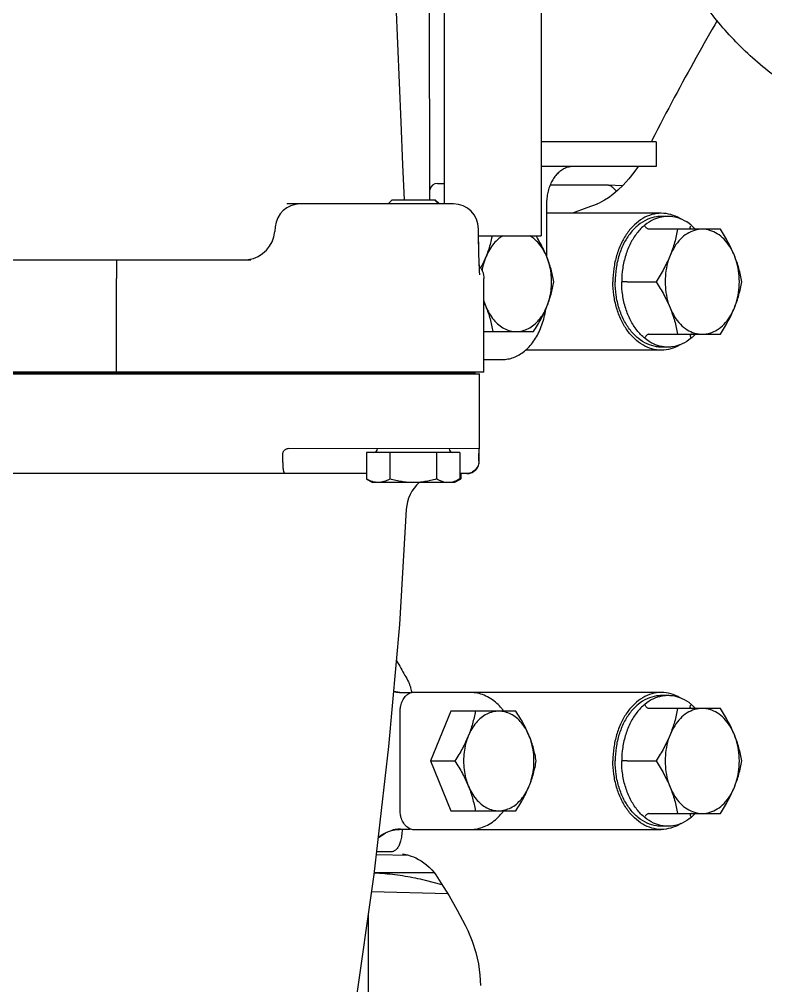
# Model space of a CAD drawing. Header units: millimetres. Extents: x 156850 to 204135, y 56350 to 74150.
# Drawn here: x 174407.3 to 174527.2, y 61961.4 to 62116.7 of the extents above; entities that cross this region are included whole.
import ezdxf

# ---------------------------------------------------------------- set-up
doc = ezdxf.new("R2010")
doc.units = ezdxf.units.MM
doc.header["$LTSCALE"] = 150
doc.layers.add('-----33 Equipment', color=5, linetype='Continuous')

# ---------------------------------------------------------------- blocks, each defined once
blk = doc.blocks.new('X-2F-PLAN$0$A$C73FA2420')
at = {"color": 0, "linetype": 'Continuous'}
for p, q in [((2305.45, 1273.64), (2305.41, 1157.04)), ((2305.73, 1156.34), (2305.73, 1274.36)), ((2305.67, 1272.91), (2305.63, 1157.77)), ((2289.42, 1175.19), (2289.44, 1242.25)), ((2323.73, 1236.9), (2323.73, 1193.78)), ((2305.73, 1215.34), (2320.73, 1215.34)), ((2329.08, 1189.87), (2328.3, 1189.94)), ((2291.42, 1188.62), (2292.62, 1188.62)), ((2332.73, 1161.23), (2332.73, 1188)), ((2293.41, 1157.15), (2293.42, 1187.81)), ((2221.9, 1162.16), (2222.21, 1174.39)), ((2225.23, 1164.29), (2225.23, 1173.96)), ((2288.55, 1175.19), (2287.97, 1174.19)), ((2287.97, 1173.32), (2287.97, 1174.19)), ((2292.82, 1175.19), (2288.55, 1175.19)), ((2292.82, 1171.44), (2292.82, 1175.19)), ((2228.21, 1173.62), (2228.08, 1168.42)), ((2228.62, 1171.28), (2228.62, 1173.13)), ((2287.97, 1162.06), (2287.97, 1173.32)), ((2254.23, 1169.86), (2254.38, 1170.82)), ((2292.82, 1171.44), (2288.55, 1171.44)), ((2292.82, 1163.93), (2292.82, 1171.44)), ((2305.73, 1171.68), (2305.64, 1171.68)), ((2332.79, 1171.67), (2332.73, 1171.67)), ((2332.79, 1171.67), (2332.79, 1171.01)), ((2333.42, 1171.05), (2332.79, 1171.67)), ((2332.79, 1171.01), (2332.79, 1164.21)), ((2333.42, 1171.05), (2333.42, 1164.3)), ((2232.23, 1168.26), (2232.23, 1169.89)), ((2235.23, 1169.79), (2251.23, 1169.79)), ((2254.23, 1169.88), (2254.23, 1168.26)), ((2232.23, 1167.67), (2232.23, 1127.84)), ((2254.23, 1127.84), (2254.23, 1167.67)), ((2223.35, 1163.04), (2224.02, 1165.73)), ((2243.23, 1164.9), (2235.23, 1161.64)), ((2243.23, 1164.9), (2243.23, 1160.99)), ((2251.23, 1161.64), (2243.23, 1164.9)), ((2333.42, 1165.05), (2562.72, 1165.08)), ((2292.82, 1163.93), (2288.55, 1163.93)), ((2292.81, 1160.18), (2292.82, 1163.93)), ((2305.73, 1163.68), (2305.64, 1163.68)), ((2332.79, 1163.67), (2332.73, 1163.67)), ((2332.79, 1163.53), (2332.73, 1163.53)), ((2333.42, 1164.3), (2332.79, 1163.67)), ((2332.79, 1164.21), (2332.79, 1163.67)), ((2333.42, 1164.16), (2332.79, 1163.53)), ((2332.79, 1163.67), (2332.79, 1163.53)), ((2333.42, 1164.29), (2333.42, 1164.24)), ((2333.42, 1164.24), (2333.42, 1164.16)), ((2336.03, 1163.8), (2336.03, 1162.66)), ((2235.23, 1161.64), (2235.23, 1151.19)), ((2251.23, 1151.19), (2251.23, 1161.64)), ((2287.96, 1161.19), (2287.97, 1162.06)), ((2332.73, 1162.65), (2385.59, 1162.66)), ((2287.96, 1161.05), (2287.96, 1161.19)), ((2288.54, 1160.18), (2287.96, 1161.19)), ((2288.48, 1160.15), (2287.96, 1161.05)), ((2292.81, 1160.18), (2288.54, 1160.18)), ((2289.41, 1160.04), (2288.54, 1160.04)), ((2289.41, 1159.16), (2289.41, 1160.18)), ((2291.41, 1157.15), (2292.61, 1157.15)), ((2291.41, 1157.08), (2292.61, 1157.08)), ((2293.41, 1157.05), (2293.41, 1157.08)), ((2293.41, 1157.05), (2305.41, 1157.04)), ((2305.63, 1157.77), (2305.41, 1157.77)), ((2322.5, 1157.06), (2322.95, 1157.08)), ((2322.72, 1157.07), (2323.2, 1157.09)), ((2322.95, 1157.08), (2323.46, 1157.1)), ((2323.2, 1157.09), (2323.75, 1157.11)), ((2323.47, 1157.1), (2324.06, 1157.12)), ((2323.76, 1157.11), (2324.39, 1157.13)), ((2324.38, 1157.13), (2325.08, 1157.15)), ((2324.73, 1157.14), (2325.45, 1157.16)), ((2325.08, 1157.15), (2325.84, 1157.17)), ((2325.46, 1157.16), (2326.24, 1157.18)), ((2325.85, 1157.17), (2326.66, 1157.19)), ((2326.25, 1157.18), (2327.09, 1157.2)), ((2326.67, 1157.19), (2327.1, 1157.2)), ((2327.09, 1157.2), (2328.63, 1157.23)), ((2327.6, 1157.21), (2327.6, 1147.15)), ((2328.63, 1157.23), (2328.72, 1157.23)), ((2328.72, 1157.23), (2328.74, 1157.23)), ((2305.73, 1156.34), (2320.73, 1156.34)), ((2307.73, 1156.34), (2307.73, 1153.41)), ((2312.23, 1156.34), (2312.23, 1148.36)), ((2309.23, 1127.84), (2309.23, 1149.67)), ((2332.73, 1146.28), (2324.35, 1146.28)), ((2329.1, 1147.15), (2327.6, 1147.15)), ((2385.59, 1147.16), (2329.1, 1147.15)), ((2386.37, 1147.14), (2329.1, 1147.15)), ((2331.23, 1127.84), (2331.23, 1146.28)), ((2338.73, 1128.68), (2338.73, 1147.15)), ((2342.73, 1128.68), (2342.73, 1147.15)), ((2335.73, 1136.44), (2335.73, 1145.7)), ((2332.7, 1138.17), (2332.7, 1138.18)), ((2335.67, 1134.04), (2335.73, 1136.42)), ((2335.73, 1136.42), (2335.73, 1136.44)), ((2243.23, 1133.31), (2243.23, 1128.68)), ((2320.23, 1133.31), (2320.23, 1128.68)), ((2234.8, 1129.87), (2234.8, 1118.35)), ((2251.67, 1118.35), (2251.67, 1129.87)), ((2311.8, 1129.87), (2311.8, 1118.35)), ((2328.67, 1118.35), (2328.67, 1129.87)), ((2232.73, 1126.78), (2232.73, 1127.84)), ((2253.73, 1126.78), (2253.73, 1127.84)), ((2309.73, 1126.78), (2309.73, 1127.84)), ((2330.73, 1126.78), (2330.73, 1127.84)), ((2342.73, 1128.68), (2338.73, 1128.68))]:
    blk.add_line(p, q, dxfattribs=at)
for points in [[(2158.17, 1184.86), (2181.25, 1180.68), (2203.58, 1177.03), (2225, 1173.99), (2245.53, 1171.6), (2265.15, 1169.87), (2283.66, 1168.8)], [(2332.73, 1175.79), (2332.74, 1175.89), (2332.77, 1175.98), (2332.78, 1176)], [(2197.12, 1174.88), (2202.34, 1174.88), (2207.92, 1174.88), (2213.81, 1174.88), (2218.71, 1174.88)], [(2230.86, 1173.31), (2231.7, 1172.14), (2231.82, 1171.77)], [(2345.9, 1169.65), (2364.86, 1170.43), (2382.38, 1171.14), (2398.13, 1171.75)], [(2228.29, 1169.42), (2228.29, 1169.43), (2228.29, 1169.43), (2228.29, 1169.39), (2228.28, 1169.32), (2228.26, 1169.22), (2228.23, 1169.07), (2228.19, 1168.87), (2228.14, 1168.63), (2228.06, 1168.34), (2227.95, 1168.01), (2227.81, 1167.64), (2227.64, 1167.25), (2227.42, 1166.83), (2227.17, 1166.4), (2226.88, 1165.97), (2226.54, 1165.54), (2226.17, 1165.12), (2225.75, 1164.72), (2225.29, 1164.33), (2224.91, 1164.06)], [(2333.42, 1169.12), (2339, 1169.36), (2345.9, 1169.65)], [(2224.92, 1164.06), (2223.67, 1163.24), (2221.54, 1161.93), (2219.23, 1160.62), (2216.83, 1159.34)], [(2216.83, 1159.34), (2215.99, 1158.92), (2214.27, 1158.2), (2212.48, 1157.64), (2210.66, 1157.23), (2208.82, 1156.99), (2207.13, 1156.91)], [(2321.33, 1156.99), (2321.32, 1156.99), (2321.33, 1156.99), (2321.36, 1157), (2321.42, 1157), (2321.49, 1157.01), (2321.58, 1157.01), (2321.69, 1157.02), (2321.82, 1157.03), (2321.96, 1157.04), (2322.13, 1157.05), (2322.31, 1157.06), (2322.5, 1157.06)], [(2332.7, 1138.17), (2332.09, 1139.8), (2331.23, 1142.11)], [(2338.73, 1131.58), (2337.77, 1132.25), (2336.75, 1133.05), (2335.77, 1133.94), (2334.93, 1134.82), (2334.27, 1135.62), (2333.74, 1136.33), (2333.34, 1136.95), (2333.05, 1137.46), (2332.85, 1137.84), (2332.74, 1138.07), (2332.7, 1138.17)], [(2362.19, 1118.85), (2361.54, 1119.23), (2360.8, 1119.66), (2360.05, 1120.08), (2359.3, 1120.51), (2358.55, 1120.94), (2357.79, 1121.37), (2357.02, 1121.81), (2356.25, 1122.24), (2355.47, 1122.67), (2354.68, 1123.11), (2353.89, 1123.55), (2353.09, 1123.98), (2352.28, 1124.42), (2351.47, 1124.86), (2350.65, 1125.31), (2349.83, 1125.75), (2348.99, 1126.19), (2348.15, 1126.64), (2347.3, 1127.09), (2346.44, 1127.54), (2345.58, 1127.99), (2344.7, 1128.44), (2343.82, 1128.89), (2342.93, 1129.34), (2342.73, 1129.44)]]:
    blk.add_lwpolyline(points, dxfattribs=at)
for centre, radius, start, end in [((2328.73, 1194.92), 5, 188.3649, 265), ((2328.73, 1185.89), 4, 359.9999, 85), ((2293.42, 1174.03), 0.6, 179.98, 269.98), ((2283.42, 1162.81), 6, 40.5749, 87.6213), ((2334.78, 1163.8), 1.25, 0.0079, 78.7579), ((2308.53, 1162.34), 2.9, 165.7882, 179.98), ((2293.41, 1161.33), 0.6, 89.98, 179.98), ((2328.73, 1161.23), 4, 270.1329, 0)]:
    blk.add_arc(centre, radius, start, end, dxfattribs=at)
for points, start_tangent, end_tangent in [([(2323.73, 1215.34), (2323.55, 1215.34), (2323.33, 1215.34), (2323.03, 1215.34), (2322.66, 1215.34), (2322.23, 1215.34), (2321.76, 1215.34), (2321.26, 1215.34), (2320.73, 1215.34)], (-1, 0), (-1, 0)), ([(2289.42, 1188.27), (2289.46, 1188.34), (2289.55, 1188.41), (2289.69, 1188.46), (2289.89, 1188.51), (2290.14, 1188.55), (2290.43, 1188.58), (2290.74, 1188.6), (2291.08, 1188.61), (2291.42, 1188.62)], (0.00037, 1), (1, -0.000349)), ([(2292.62, 1188.62), (2292.8, 1188.6), (2292.97, 1188.54), (2293.12, 1188.44), (2293.25, 1188.31), (2293.34, 1188.16), (2293.4, 1187.99), (2293.42, 1187.81)], (1, -0.000349), (-0.000349, -1)), ([(2224.02, 1165.73), (2224.69, 1168.99), (2225.1, 1172.27), (2225.2, 1173.97)], (0.241955, 0.970288), (0.03993, 0.999202)), ([(2287.97, 1173.32), (2288.01, 1173.78), (2288.09, 1174.16)], (0.000342, 1), (0.278245, 0.96051)), ([(2288.09, 1174.16), (2288.12, 1174.24)], (0.278245, 0.96051), (0.30123, 0.953551)), ([(2288.12, 1174.24), (2288.3, 1174.71), (2288.55, 1175.19)], (0.30123, 0.953551), (0.500298, 0.865853)), ([(2228.62, 1173.13), (2228.62, 1173.25), (2228.62, 1173.39), (2228.62, 1173.54), (2228.62, 1173.57)], (-0.001458, 0.999999), (0.009551, 0.999954)), ([(2230.92, 1173.33), (2231.53, 1172.46), (2231.63, 1172.27)], (0.641847, -0.766833), (0.464444, -0.885602)), ([(2288.55, 1171.44), (2288.3, 1171.92), (2288.12, 1172.39), (2288.01, 1172.85), (2287.97, 1173.32)], (-0.499702, 0.866197), (0.000342, 1)), ([(2229.68, 1169.96), (2229.42, 1170.09), (2229.19, 1170.25), (2228.99, 1170.43), (2228.83, 1170.63), (2228.71, 1170.84), (2228.64, 1171.06), (2228.62, 1171.28)], (-0.914876, 0.403734), (-0.001458, 0.999999)), ([(2231.63, 1172.27), (2231.86, 1171.79)], (0.464444, -0.885602), (0.37724, -0.926116)), ([(2231.86, 1171.79), (2232.06, 1171.19)], (0.37724, -0.926116), (0.26272, -0.964872)), ([(2232.06, 1171.19), (2232.13, 1170.91)], (0.26272, -0.964872), (0.206154, -0.978519)), ([(2232.22, 1170.45), (2232.13, 1171.04)], (-0.106998, 0.994259), (-0.208776, 0.977964)), ([(2232.13, 1170.91), (2232.23, 1169.89)], (0.206154, -0.978519), (0, -1)), ([(2254.23, 1169.88), (2254.33, 1170.83)], (0, 1), (0.193292, 0.981141)), ([(2287.97, 1167.69), (2288, 1168.61), (2288.12, 1169.53), (2288.3, 1170.47), (2288.55, 1171.44)], (0.000349, 1), (0.277686, 0.960672)), ([(2231.21, 1169.57), (2230.77, 1169.63), (2230.37, 1169.72), (2230.01, 1169.83), (2229.68, 1169.96)], (-0.994237, 0.1072), (-0.914876, 0.403734)), ([(2232.23, 1169.46), (2231.21, 1169.57)], (-0.993979, 0.109572), (-0.994237, 0.107202)), ([(2232.26, 1169.88), (2232.22, 1170.45)], (-0.025662, 0.999671), (-0.106998, 0.994259)), ([(2232.26, 1169.73), (2232.26, 1169.88)], (0.018639, 0.999826), (-0.025662, 0.999671)), ([(2232.75, 1168.85), (2233.38, 1169.33), (2234.19, 1169.66)], (0.688401, 0.725331), (0.967127, 0.254293)), ([(2234.19, 1169.66), (2234.53, 1169.73), (2234.88, 1169.77), (2235.23, 1169.79)], (0.967009, 0.254742), (1, -0.000305)), ([(2251.23, 1169.79), (2251.59, 1169.77), (2251.94, 1169.73), (2252.28, 1169.65)], (1, 0.000289), (0.966885, -0.255212)), ([(2252.28, 1169.65), (2253.1, 1169.33), (2253.73, 1168.85), (2253.87, 1168.68)], (0.967016, -0.254714), (0.60752, -0.794304)), ([(2259.34, 1170.38), (2258.16, 1169.68), (2256.99, 1169.02), (2255.93, 1168.47)], (-0.853688, -0.520785), (-0.902781, -0.4301)), ([(2232.35, 1168.26), (2232.23, 1167.67)], (-0.379279, -0.925282), (0, -1)), ([(2232.35, 1168.26), (2232.75, 1168.85)], (0.379287, 0.925279), (0.688401, 0.725331)), ([(2253.87, 1168.68), (2254.12, 1168.26)], (0.60752, -0.794304), (0.378024, -0.925796)), ([(2254.23, 1167.67), (2254.12, 1168.26)], (0, 1), (-0.378193, 0.925727)), ([(2255.93, 1168.47), (2255.47, 1168.27), (2255, 1168.12), (2254.53, 1168), (2254.23, 1167.95)], (-0.902785, -0.430092), (-0.990316, -0.138833)), ([(2288.55, 1163.93), (2288.3, 1164.9), (2288.11, 1165.84), (2288, 1166.76), (2287.97, 1167.69)], (-0.277014, 0.960866), (0.000349, 1)), ([(2287.97, 1162.06), (2288, 1162.52), (2288.11, 1162.98), (2288.3, 1163.45), (2288.55, 1163.93)], (0.000357, 1), (0.500307, 0.865848)), ([(2288.09, 1161.22), (2288, 1161.6), (2287.97, 1162.06)], (-0.277574, 0.960704), (0.000357, 1)), ([(2243.23, 1160.99), (2242.21, 1160.36), (2241.21, 1159.79), (2240.22, 1159.29), (2239.23, 1158.85)], (-0.84076, -0.541408), (-0.92582, -0.377964)), ([(2247.23, 1158.85), (2246.25, 1159.29), (2245.26, 1159.79), (2244.25, 1160.36), (2243.23, 1160.99)], (-0.92582, 0.377964), (-0.84076, 0.541408)), ([(2288.11, 1161.13), (2288.09, 1161.22)], (-0.300564, 0.953762), (-0.277574, 0.960704)), ([(2288.54, 1160.18), (2288.3, 1160.66), (2288.11, 1161.13)], (-0.499693, 0.866203), (-0.300564, 0.953762)), ([(2288.48, 1160.15), (2288.29, 1160.52), (2288.18, 1160.79)], (-0.483191, 0.875515), (-0.353378, 0.935481)), ([(2288.54, 1160.04), (2288.48, 1160.15)], (-0.499693, 0.866203), (-0.483191, 0.875515)), ([(2232.23, 1158.48), (2232.68, 1156.29), (2233.98, 1154.27), (2234.83, 1153.46)], (0, -1), (0.766761, -0.641932)), ([(2239.23, 1158.85), (2238.25, 1158.48), (2237.26, 1158.18), (2236.25, 1157.92), (2235.23, 1157.72)], (-0.92582, -0.377964), (-0.985438, -0.170033)), ([(2239.23, 1158.85), (2238.1, 1158.29), (2237.11, 1157.59), (2236.31, 1156.78), (2235.72, 1155.89), (2235.35, 1154.93), (2235.23, 1153.95)], (-0.92582, -0.377964), (0, -1)), ([(2247.23, 1158.85), (2245.97, 1159.27), (2244.62, 1159.52), (2243.23, 1159.61), (2241.84, 1159.52), (2240.5, 1159.27), (2239.23, 1158.85)], (-0.92582, 0.377964), (-0.92582, -0.377964)), ([(2251.23, 1153.95), (2251.11, 1154.93), (2250.75, 1155.89), (2250.16, 1156.78), (2249.36, 1157.59), (2248.38, 1158.29), (2247.23, 1158.85)], (0, 1), (-0.92582, 0.377964)), ([(2251.23, 1157.72), (2250.21, 1157.92), (2249.21, 1158.18), (2248.22, 1158.48), (2247.23, 1158.85)], (-0.985438, 0.170033), (-0.92582, 0.377964)), ([(2251.64, 1153.46), (2252.49, 1154.27), (2253.79, 1156.29), (2254.23, 1158.48)], (0.766761, 0.641932), (0, 1)), ([(2291.41, 1157.15), (2291.07, 1157.18), (2290.73, 1157.27), (2290.42, 1157.42), (2290.13, 1157.62), (2289.88, 1157.87), (2289.68, 1158.15), (2289.54, 1158.46), (2289.44, 1158.8), (2289.41, 1159.16)], (-1, 0.000349), (0.00035, 1)), ([(2289.41, 1159.08), (2289.44, 1158.73), (2289.54, 1158.39), (2289.68, 1158.07), (2289.88, 1157.79), (2290.13, 1157.54), (2290.42, 1157.34), (2290.73, 1157.2), (2291.07, 1157.11), (2291.41, 1157.08)], (-0.000348, -1), (1, -0.000349)), ([(2293.33, 1157.15), (2293.24, 1157.15), (2293.11, 1157.15), (2292.96, 1157.15), (2292.79, 1157.15), (2292.61, 1157.15)], (-0.976172, 0.216999), (-1, 0.000349)), ([(2292.61, 1157.08), (2292.79, 1157.08), (2292.96, 1157.08), (2293.11, 1157.08), (2293.24, 1157.08), (2293.33, 1157.08), (2293.41, 1157.08)], (1, -0.000349), (-0.003255, -0.999995)), ([(2293.41, 1157.15), (2293.33, 1157.15)], (-0.003255, -0.999995), (-0.976172, 0.216999)), ([(2322.69, 1157.07), (2322.66, 1157.04), (2322.23, 1156.74), (2321.76, 1156.52), (2321.26, 1156.39), (2320.73, 1156.34)], (-0.756805, -0.65364), (-1, 0)), ([(2324.23, 1156.02), (2323.25, 1156.46), (2322.42, 1156.87)], (-0.92582, 0.377964), (-0.884475, 0.466587)), ([(2316.23, 1156.02), (2315.25, 1155.65), (2314.26, 1155.35), (2313.25, 1155.1), (2312.23, 1154.89)], (-0.92582, -0.377964), (-0.985438, -0.170033)), ([(2316.23, 1156.02), (2315.1, 1155.46), (2314.11, 1154.76), (2313.31, 1153.95), (2312.72, 1153.06), (2312.35, 1152.1), (2312.23, 1151.12)], (-0.92582, -0.377964), (0, -1)), ([(2317.19, 1156.36), (2316.23, 1156.02)], (-0.960306, -0.278948), (-0.92582, -0.377964)), ([(2316.96, 1156.34), (2316.23, 1156.02)], (-0.909482, -0.415744), (-0.92582, -0.377964)), ([(2324.23, 1156.02), (2322.97, 1156.44), (2321.99, 1156.64)], (-0.92582, 0.377964), (-0.987638, 0.156755)), ([(2327.62, 1153.29), (2327.16, 1153.95), (2326.36, 1154.76), (2325.38, 1155.46), (2324.23, 1156.02)], (-0.506428, 0.862282), (-0.92582, 0.377964)), ([(2327.6, 1155.01), (2327.21, 1155.1), (2326.21, 1155.35), (2325.22, 1155.65), (2324.23, 1156.02)], (-0.980183, 0.198094), (-0.92582, 0.377964)), ([(2235.23, 1153.95), (2235.36, 1152.97), (2235.72, 1152.02), (2236.31, 1151.12), (2237.11, 1150.32), (2238.09, 1149.62), (2239.23, 1149.05)], (0, -1), (0.92582, -0.377964)), ([(2247.23, 1149.05), (2248.37, 1149.62), (2249.36, 1150.31), (2250.16, 1151.12), (2250.75, 1152.02), (2251.11, 1152.97), (2251.23, 1153.95)], (0.92582, 0.377964), (0, 1)), ([(2234.83, 1153.46), (2235.18, 1153.18)], (0.766761, -0.641932), (0.796285, -0.604921)), ([(2251.29, 1153.18), (2251.64, 1153.46)], (0.796285, 0.604921), (0.766761, 0.641932)), ([(2307.73, 1153.41), (2307.82, 1152.47), (2308.07, 1151.56), (2308.49, 1150.68), (2309.07, 1149.84), (2309.8, 1149.07), (2310.66, 1148.36), (2311.65, 1147.75), (2312.73, 1147.23), (2313.91, 1146.82), (2315.14, 1146.52), (2315.77, 1146.41)], (0, -1), (0.989926, -0.141585)), ([(2235.23, 1151.19), (2236.25, 1150.56), (2237.26, 1149.99), (2238.25, 1149.49), (2239.23, 1149.05)], (0.84076, -0.541408), (0.92582, -0.377964)), ([(2247.23, 1149.05), (2248.22, 1149.49), (2249.21, 1149.99), (2250.21, 1150.56), (2251.23, 1151.19)], (0.92582, 0.377964), (0.84076, 0.541408)), ([(2312.23, 1151.12), (2312.36, 1150.14), (2312.72, 1149.19), (2313.31, 1148.3), (2314.11, 1147.49), (2315.09, 1146.79), (2316.23, 1146.22)], (0, -1), (0.92582, -0.377964)), ([(2239.23, 1149.05), (2240.22, 1148.68), (2241.21, 1148.38), (2242.21, 1148.13), (2243.23, 1147.93)], (0.92582, -0.377964), (0.985438, -0.170033)), ([(2239.23, 1149.05), (2240.5, 1148.64), (2241.85, 1148.38), (2243.23, 1148.3), (2244.62, 1148.38), (2245.97, 1148.64), (2247.23, 1149.05)], (0.92582, -0.377964), (0.92582, 0.377964)), ([(2243.23, 1147.93), (2244.25, 1148.13), (2245.26, 1148.38), (2246.25, 1148.68), (2247.23, 1149.05)], (0.985438, 0.170033), (0.92582, 0.377964)), ([(2312.23, 1148.36), (2313.25, 1147.73), (2314.26, 1147.16), (2315.25, 1146.66), (2316.23, 1146.22)], (0.84076, -0.541408), (0.92582, -0.377964)), ([(2324.23, 1146.22), (2325.37, 1146.79), (2326.36, 1147.49), (2327.16, 1148.3), (2327.62, 1148.95)], (0.92582, 0.377964), (0.506395, 0.862302)), ([(2324.23, 1146.22), (2325.22, 1146.66), (2326.21, 1147.16), (2327.21, 1147.73), (2327.61, 1147.97)], (0.92582, 0.377964), (0.851967, 0.523596)), ([(2316.23, 1146.22), (2317.22, 1145.86), (2318.21, 1145.55), (2319.21, 1145.3), (2320.23, 1145.1)], (0.92582, -0.377964), (0.985438, -0.170033)), ([(2316.23, 1146.22), (2317.5, 1145.81), (2318.85, 1145.55), (2320.23, 1145.47), (2321.62, 1145.55), (2322.97, 1145.81), (2324.23, 1146.22)], (0.92582, -0.377964), (0.92582, 0.377964)), ([(2320.23, 1145.1), (2321.25, 1145.3), (2322.26, 1145.55), (2323.25, 1145.86), (2324.23, 1146.22)], (0.985438, 0.170033), (0.92582, 0.377964)), ([(2338.73, 1142.07), (2338.66, 1142.73), (2338.44, 1143.37), (2338.08, 1143.98), (2337.59, 1144.54), (2336.98, 1145.04), (2336.26, 1145.47), (2335.46, 1145.82), (2334.59, 1146.07), (2333.67, 1146.22), (2332.73, 1146.28)], (0, 1), (-1, 0)), ([(2232.23, 1127.84), (2232.45, 1129.36), (2233.07, 1130.81), (2234.09, 1132.16), (2235.46, 1133.34), (2237.12, 1134.31), (2239.02, 1135.02), (2241.09, 1135.47), (2243.23, 1135.62)], (0, 1), (1, 0)), ([(2232.73, 1127.84), (2232.79, 1128.61), (2233.25, 1130.13), (2234.14, 1131.55), (2235.43, 1132.81), (2237.06, 1133.84), (2238.96, 1134.62), (2241.05, 1135.1), (2243.23, 1135.26)], (0, 1), (1, 0)), ([(2254.23, 1127.84), (2254.02, 1129.36), (2253.4, 1130.81), (2252.38, 1132.16), (2251.01, 1133.34), (2249.35, 1134.31), (2247.44, 1135.02), (2245.38, 1135.47), (2243.23, 1135.62)], (0, 1), (-1, 0)), ([(2253.73, 1127.84), (2253.68, 1128.61), (2253.22, 1130.13), (2252.33, 1131.55), (2251.04, 1132.81), (2249.41, 1133.84), (2247.5, 1134.62), (2245.42, 1135.1), (2243.23, 1135.26)], (0, 1), (-1, 0)), ([(2309.23, 1127.84), (2309.45, 1129.36), (2310.07, 1130.81), (2311.09, 1132.16), (2312.46, 1133.34), (2314.12, 1134.31), (2316.02, 1135.02), (2318.09, 1135.47), (2320.23, 1135.62)], (0, 1), (1, 0)), ([(2309.73, 1127.84), (2309.79, 1128.61), (2310.25, 1130.13), (2311.14, 1131.55), (2312.43, 1132.81), (2314.06, 1133.84), (2315.96, 1134.62), (2318.05, 1135.1), (2320.23, 1135.26)], (0, 1), (1, 0)), ([(2331.23, 1127.84), (2331.02, 1129.36), (2330.4, 1130.81), (2329.38, 1132.16), (2328.01, 1133.34), (2326.35, 1134.31), (2324.44, 1135.02), (2322.38, 1135.47), (2320.23, 1135.62)], (0, 1), (-1, 0)), ([(2330.73, 1127.84), (2330.68, 1128.61), (2330.22, 1130.13), (2329.33, 1131.55), (2328.04, 1132.81), (2326.41, 1133.84), (2324.5, 1134.62), (2322.42, 1135.1), (2320.23, 1135.26)], (0, 1), (-1, 0)), ([(2335.3, 1135.55), (2334.77, 1135.04), (2334.76, 1135.03)], (-0.751885, -0.659294), (-0.666767, -0.745267)), ([(2335.3, 1135.55), (2335.45, 1135.71), (2335.57, 1135.88), (2335.66, 1136.06), (2335.72, 1136.25), (2335.73, 1136.42)], (0.751856, 0.659328), (0.024897, 0.99969)), ([(2232.83, 1127.8), (2233.25, 1129.07), (2234.14, 1130.49), (2235.43, 1131.75), (2237.06, 1132.78), (2238.96, 1133.56), (2241.05, 1134.04), (2243.23, 1134.2)], (0.1942, 0.980962), (1, 0)), ([(2253.63, 1127.8), (2253.22, 1129.07), (2252.33, 1130.49), (2251.04, 1131.75), (2249.41, 1132.78), (2247.5, 1133.56), (2245.42, 1134.04), (2243.23, 1134.2)], (-0.1942, 0.980962), (-1, 0)), ([(2243.23, 1133.31), (2243.23, 1133.49), (2243.23, 1133.7), (2243.23, 1133.9), (2243.23, 1134.07)], (0, 1), (0, 1)), ([(2309.83, 1127.8), (2310.25, 1129.07), (2311.14, 1130.49), (2312.43, 1131.75), (2314.06, 1132.78), (2315.96, 1133.56), (2318.05, 1134.04), (2320.23, 1134.2)], (0.1942, 0.980962), (1, 0)), ([(2330.63, 1127.8), (2330.22, 1129.07), (2329.33, 1130.49), (2328.04, 1131.75), (2326.41, 1132.78), (2324.5, 1133.56), (2322.42, 1134.04), (2320.23, 1134.2)], (-0.1942, 0.980962), (-1, 0)), ([(2320.23, 1133.31), (2320.23, 1133.49), (2320.23, 1133.7), (2320.23, 1133.9), (2320.23, 1134.07)], (0, 1), (0, 1)), ([(2234.8, 1129.87), (2234.76, 1130.03), (2234.64, 1130.19), (2234.48, 1130.33), (2234.3, 1130.42)], (0, 1), (-0.92582, 0.377964)), ([(2251.67, 1129.87), (2251.71, 1130.03), (2251.83, 1130.19), (2251.99, 1130.33), (2252.17, 1130.42)], (0, 1), (0.92582, 0.377964)), ([(2311.8, 1129.87), (2311.76, 1130.03), (2311.64, 1130.19), (2311.48, 1130.33), (2311.3, 1130.42)], (0, 1), (-0.92582, 0.377964)), ([(2328.67, 1129.87), (2328.71, 1130.03), (2328.83, 1130.19), (2328.99, 1130.33), (2329.17, 1130.42)], (0, 1), (0.92582, 0.377964)), ([(2233.16, 1124.71), (2233.07, 1124.86), (2232.45, 1126.32), (2232.23, 1127.84)], (-0.527024, 0.84985), (0, 1)), ([(2232.73, 1126.78), (2232.79, 1127.55), (2232.83, 1127.8)], (0, 1), (0.1942, 0.980962)), ([(2243.23, 1128.68), (2242.17, 1128.02), (2241.11, 1127.42), (2240.06, 1126.88), (2239.02, 1126.43)], (-0.84076, -0.541408), (-0.92582, -0.377964)), ([(2247.45, 1126.43), (2246.41, 1126.88), (2245.36, 1127.42), (2244.3, 1128.02), (2243.23, 1128.68)], (-0.92582, 0.377964), (-0.84076, 0.541408)), ([(2253.31, 1124.71), (2253.4, 1124.86), (2254.02, 1126.32), (2254.23, 1127.84)], (0.527024, 0.84985), (0, 1)), ([(2253.73, 1126.78), (2253.68, 1127.55), (2253.63, 1127.8)], (0, 1), (-0.1942, 0.980962)), ([(2310.16, 1124.71), (2310.07, 1124.86), (2309.45, 1126.32), (2309.23, 1127.84)], (-0.527024, 0.84985), (0, 1)), ([(2309.73, 1126.78), (2309.79, 1127.55), (2309.83, 1127.8)], (0, 1), (0.1942, 0.980962)), ([(2320.23, 1128.68), (2319.17, 1128.02), (2318.11, 1127.42), (2317.06, 1126.88), (2316.02, 1126.43)], (-0.84076, -0.541408), (-0.92582, -0.377964)), ([(2324.45, 1126.43), (2323.41, 1126.88), (2322.36, 1127.42), (2321.3, 1128.02), (2320.23, 1128.68)], (-0.92582, 0.377964), (-0.84076, 0.541408)), ([(2330.31, 1124.71), (2330.4, 1124.86), (2331.02, 1126.32), (2331.23, 1127.84)], (0.527024, 0.84985), (0, 1)), ([(2330.73, 1126.78), (2330.68, 1127.55), (2330.63, 1127.8)], (0, 1), (-0.1942, 0.980962)), ([(2233.15, 1124.71), (2232.79, 1126), (2232.73, 1126.78)], (-0.378535, 0.925587), (0, 1)), ([(2239.02, 1126.43), (2237.6, 1125.7), (2236.41, 1124.77), (2235.53, 1123.69), (2234.98, 1122.5), (2234.8, 1121.26)], (-0.92582, -0.377964), (0, -1)), ([(2239.02, 1126.43), (2237.98, 1126.04), (2236.93, 1125.71), (2235.87, 1125.45), (2234.8, 1125.24)], (-0.92582, -0.377964), (-0.985438, -0.170033)), ([(2247.45, 1126.43), (2245.84, 1126.93), (2244.12, 1127.19), (2242.35, 1127.19), (2240.63, 1126.93), (2239.02, 1126.43)], (-0.92582, 0.377964), (-0.92582, -0.377964)), ([(2251.67, 1121.26), (2251.48, 1122.5), (2250.94, 1123.69), (2250.06, 1124.77), (2248.88, 1125.69), (2247.45, 1126.43)], (0, 1), (-0.92582, 0.377964)), ([(2251.67, 1125.24), (2250.6, 1125.45), (2249.54, 1125.71), (2248.49, 1126.04), (2247.45, 1126.43)], (-0.985438, 0.170033), (-0.92582, 0.377964)), ([(2253.32, 1124.71), (2253.68, 1126), (2253.73, 1126.78)], (0.378535, 0.925587), (0, 1)), ([(2310.15, 1124.71), (2309.79, 1126), (2309.73, 1126.78)], (-0.378535, 0.925587), (0, 1)), ([(2316.02, 1126.43), (2314.6, 1125.7), (2313.41, 1124.77), (2312.53, 1123.69), (2311.98, 1122.5), (2311.8, 1121.26)], (-0.92582, -0.377964), (0, -1)), ([(2316.02, 1126.43), (2314.98, 1126.04), (2313.93, 1125.71), (2312.87, 1125.45), (2311.8, 1125.24)], (-0.92582, -0.377964), (-0.985438, -0.170033)), ([(2324.45, 1126.43), (2322.84, 1126.93), (2321.12, 1127.19), (2319.35, 1127.19), (2317.63, 1126.93), (2316.02, 1126.43)], (-0.92582, 0.377964), (-0.92582, -0.377964)), ([(2328.67, 1121.26), (2328.48, 1122.5), (2327.94, 1123.69), (2327.06, 1124.77), (2325.88, 1125.69), (2324.45, 1126.43)], (0, 1), (-0.92582, 0.377964)), ([(2328.67, 1125.24), (2327.6, 1125.45), (2326.54, 1125.71), (2325.49, 1126.04), (2324.45, 1126.43)], (-0.985438, 0.170033), (-0.92582, 0.377964)), ([(2330.32, 1124.71), (2330.68, 1126), (2330.73, 1126.78)], (0.378535, 0.925587), (0, 1)), ([(2347.89, 1101.33), (2350.22, 1105.25), (2352.76, 1108.94), (2355.49, 1112.37), (2358.4, 1115.49), (2361.44, 1118.28), (2364.58, 1120.69), (2367.78, 1122.7), (2371.01, 1124.33), (2374.23, 1125.58), (2377.44, 1126.46), (2380.63, 1127.01), (2383.78, 1127.21)], (0.484022, 0.875056), (0.999907, 0.013621)), ([(2234.18, 1123.01), (2234.14, 1123.06), (2233.25, 1124.48), (2233.15, 1124.71)], (-0.639571, 0.768732), (-0.378535, 0.925587)), ([(2252.28, 1123.01), (2252.33, 1123.06), (2253.22, 1124.48), (2253.32, 1124.71)], (0.639571, 0.768732), (0.378535, 0.925587)), ([(2311.18, 1123.01), (2311.14, 1123.06), (2310.25, 1124.48), (2310.15, 1124.71)], (-0.639571, 0.768732), (-0.378535, 0.925587)), ([(2329.28, 1123.01), (2329.33, 1123.06), (2330.22, 1124.48), (2330.32, 1124.71)], (0.639571, 0.768732), (0.378535, 0.925587)), ([(2234.35, 1122.82), (2234.18, 1123.01)], (-0.664574, 0.747223), (-0.639571, 0.768732)), ([(2234.48, 1123.18), (2234.3, 1123.13)], (-0.989806, -0.142419), (-0.92582, -0.377964)), ([(2234.77, 1122.39), (2234.35, 1122.82)], (-0.719955, 0.694021), (-0.664574, 0.747223)), ([(2234.68, 1123.16), (2234.64, 1123.18), (2234.48, 1123.18)], (-0.926496, 0.376304), (-0.989806, -0.142419)), ([(2234.8, 1122.98), (2234.76, 1123.11), (2234.68, 1123.16)], (0, 1), (-0.926496, 0.376304)), ([(2251.67, 1122.98), (2251.71, 1123.11), (2251.79, 1123.16)], (0, 1), (0.926936, 0.375219)), ([(2251.7, 1122.39), (2252.12, 1122.82)], (0.719955, 0.694021), (0.664539, 0.747253)), ([(2251.79, 1123.16), (2251.83, 1123.18), (2251.99, 1123.18)], (0.926936, 0.375219), (0.989806, -0.142419)), ([(2251.99, 1123.18), (2252.17, 1123.13)], (0.989806, -0.142419), (0.92582, -0.377964)), ([(2252.12, 1122.82), (2252.28, 1123.01)], (0.664539, 0.747253), (0.639571, 0.768732)), ([(2311.35, 1122.82), (2311.18, 1123.01)], (-0.664574, 0.747223), (-0.639571, 0.768732)), ([(2311.48, 1123.18), (2311.3, 1123.13)], (-0.989806, -0.142419), (-0.92582, -0.377964)), ([(2311.77, 1122.39), (2311.35, 1122.82)], (-0.719955, 0.694021), (-0.664574, 0.747223)), ([(2311.68, 1123.16), (2311.64, 1123.18), (2311.48, 1123.18)], (-0.926496, 0.376304), (-0.989806, -0.142419)), ([(2311.8, 1122.98), (2311.76, 1123.11), (2311.68, 1123.16)], (0, 1), (-0.926496, 0.376304)), ([(2328.67, 1122.98), (2328.71, 1123.11), (2328.79, 1123.16)], (0, 1), (0.926936, 0.375219)), ([(2328.7, 1122.39), (2329.12, 1122.82)], (0.719955, 0.694021), (0.664539, 0.747253)), ([(2328.79, 1123.16), (2328.83, 1123.18), (2328.99, 1123.18)], (0.926936, 0.375219), (0.989806, -0.142419)), ([(2328.99, 1123.18), (2329.17, 1123.13)], (0.989806, -0.142419), (0.92582, -0.377964)), ([(2329.12, 1122.82), (2329.28, 1123.01)], (0.664539, 0.747253), (0.639571, 0.768732)), ([(2234.8, 1121.26), (2234.99, 1120.02), (2235.53, 1118.84), (2236.41, 1117.76), (2237.59, 1116.83), (2239.02, 1116.1)], (0, -1), (0.92582, -0.377964)), ([(2247.45, 1116.1), (2248.87, 1116.83), (2250.06, 1117.76), (2250.94, 1118.84), (2251.48, 1120.03), (2251.67, 1121.26)], (0.92582, 0.377964), (0, 1)), ([(2311.8, 1121.26), (2311.99, 1120.02), (2312.53, 1118.84), (2313.41, 1117.76), (2314.59, 1116.83), (2316.02, 1116.1)], (0, -1), (0.92582, -0.377964)), ([(2324.45, 1116.1), (2325.87, 1116.83), (2327.06, 1117.76), (2327.94, 1118.84), (2328.48, 1120.03), (2328.67, 1121.26)], (0.92582, 0.377964), (0, 1)), ([(2234.8, 1118.35), (2235.87, 1117.69), (2236.93, 1117.09), (2237.98, 1116.56), (2239.02, 1116.1)], (0.84076, -0.541408), (0.92582, -0.377964)), ([(2247.45, 1116.1), (2248.49, 1116.56), (2249.54, 1117.09), (2250.6, 1117.69), (2251.67, 1118.35)], (0.92582, 0.377964), (0.84076, 0.541408)), ([(2311.8, 1118.35), (2312.87, 1117.69), (2313.93, 1117.09), (2314.98, 1116.56), (2316.02, 1116.1)], (0.84076, -0.541408), (0.92582, -0.377964)), ([(2324.45, 1116.1), (2325.49, 1116.56), (2326.54, 1117.09), (2327.6, 1117.69), (2328.67, 1118.35)], (0.92582, 0.377964), (0.84076, 0.541408)), ([(2239.02, 1116.1), (2240.06, 1115.71), (2241.11, 1115.38), (2242.17, 1115.12), (2243.23, 1114.91)], (0.92582, -0.377964), (0.985438, -0.170033)), ([(2239.02, 1116.1), (2240.63, 1115.59), (2242.35, 1115.33), (2244.12, 1115.33), (2245.84, 1115.59), (2247.45, 1116.1)], (0.92582, -0.377964), (0.92582, 0.377964)), ([(2243.23, 1114.91), (2244.3, 1115.12), (2245.36, 1115.38), (2246.41, 1115.71), (2247.45, 1116.1)], (0.985438, 0.170033), (0.92582, 0.377964)), ([(2316.02, 1116.1), (2317.06, 1115.71), (2318.11, 1115.38), (2319.17, 1115.12), (2320.23, 1114.91)], (0.92582, -0.377964), (0.985438, -0.170033)), ([(2316.02, 1116.1), (2317.63, 1115.59), (2319.35, 1115.33), (2321.12, 1115.33), (2322.84, 1115.59), (2324.45, 1116.1)], (0.92582, -0.377964), (0.92582, 0.377964)), ([(2320.23, 1114.91), (2321.3, 1115.12), (2322.36, 1115.38), (2323.41, 1115.71), (2324.45, 1116.1)], (0.985438, 0.170033), (0.92582, 0.377964))]:
    blk.add_spline(points, degree=3, dxfattribs=dict(at, start_tangent=start_tangent, end_tangent=end_tangent))
blk = doc.blocks.new('X-2F-PLAN$0$zw$C47F')
at = {"layer": '-----33 Equipment'}
blk.add_blockref('X-2F-PLAN$0$A$C73FA2420', (2898.05, 848.02), dxfattribs=at)

msp = doc.modelspace()

# ---------------------------------------------------------------- block references
at = {"layer": '-----33 Equipment', "rotation": 90.00000000000001}
msp.add_blockref('X-2F-PLAN$0$zw$C47F', (176486.3, 56856.22), dxfattribs=at)

doc.saveas('drawing.dxf')
